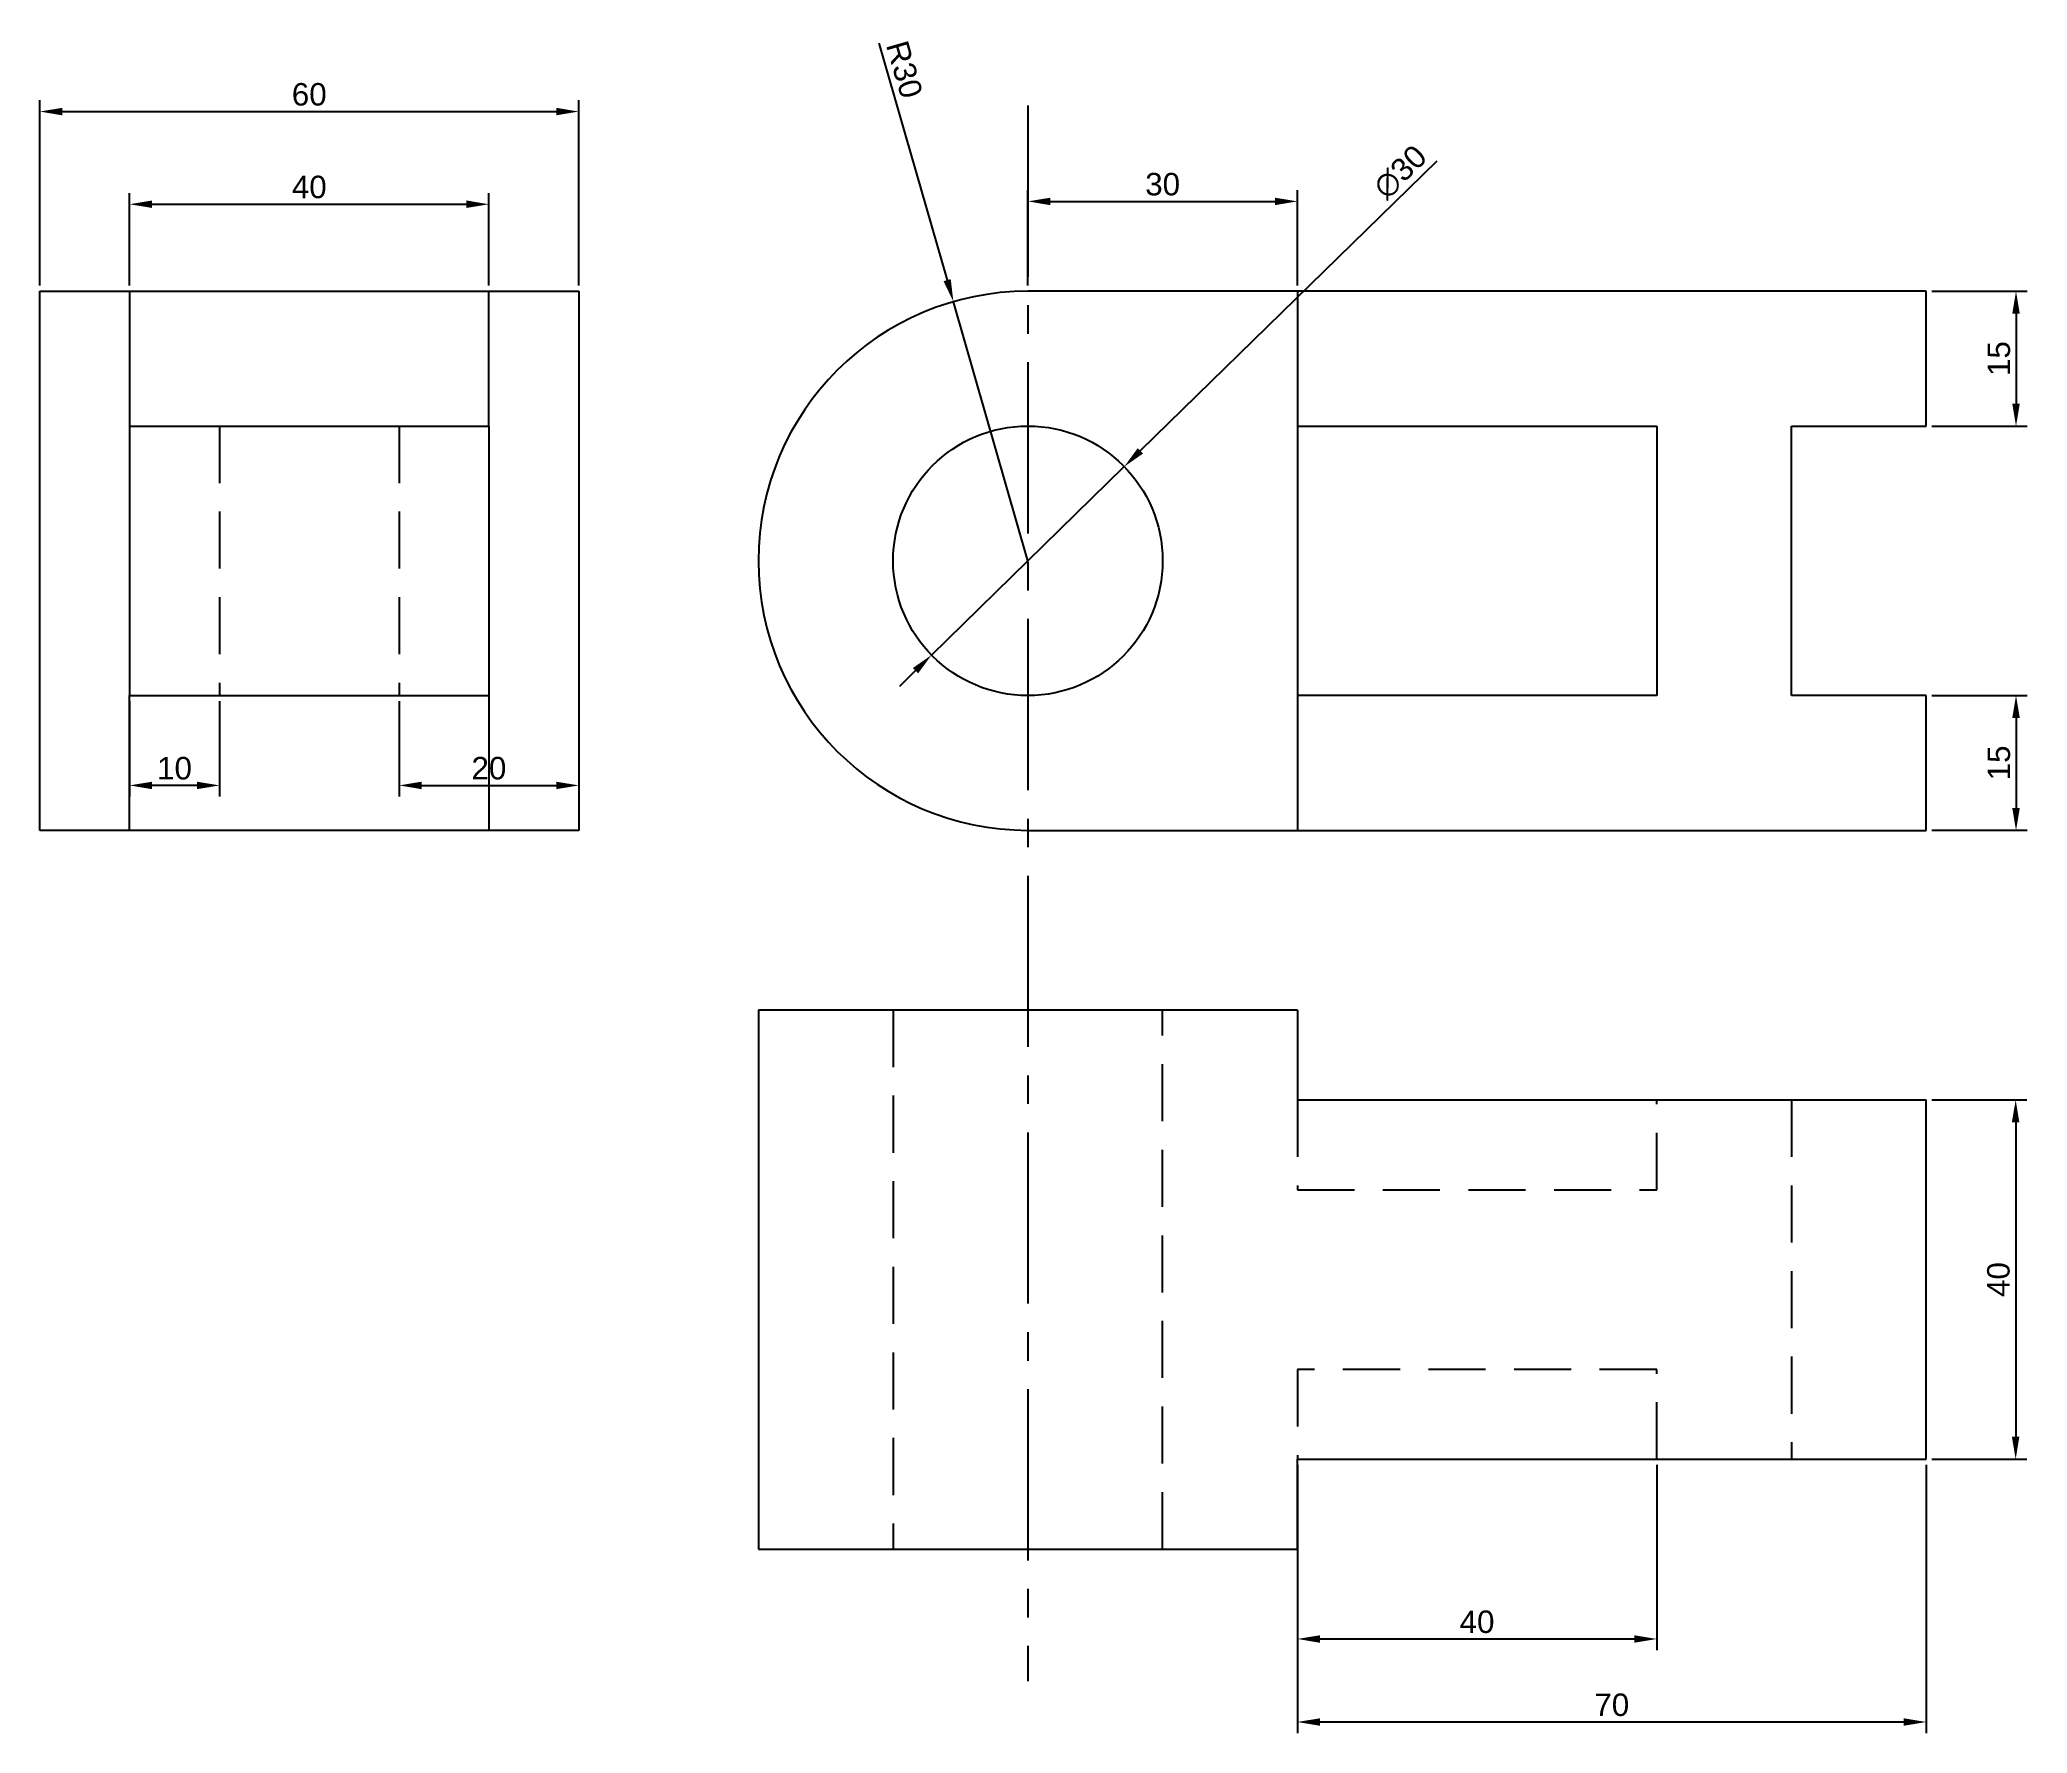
# Model space of a CAD drawing. Header units: millimetres. Extents: x 3390 to 3611, y 1399 to 1588.
import ezdxf

# ---------------------------------------------------------------- set-up
doc = ezdxf.new("R2010")
doc.units = ezdxf.units.MM
doc.linetypes.add('CENTER2', pattern=[28.575, 19.05, -3.175, 3.175, -3.175])
doc.linetypes.add('DASHED2', pattern=[9.525, 6.35, -3.175])
doc.styles.get("Standard").update_dxf_attribs({"font": 'arial.ttf'})
doc.dimstyles.new('ISO-25', dxfattribs={"dimtxt": 2.5, "dimasz": 2.5, "dimexe": 1.25, "dimexo": 0.625, "dimtad": 1, "dimtxsty": 'Standard', "dimcen": 2.5, "dimadec": 0, "dimazin": 0, "dimtfac": 1, "dimtmove": 0, "dimatfit": 3, "dimfxl": 1, "dimarcsym": 0})

# ---------------------------------------------------------------- blocks, each defined once
blk = doc.blocks.new('*D2')
at = {"color": 0, "lineweight": -2, "transparency": 16777216}
for p, q in [((3600.2, 1469.82), (3610.79, 1469.82)), ((3609.54, 1467.32), (3609.54, 1432.32)), ((3600.2, 1429.82), (3610.79, 1429.82))]:
    blk.add_line(p, q, dxfattribs=at)
at = {"color": 0, "transparency": 16777216}
for points in [[(3609.12, 1467.32), (3609.95, 1467.32), (3609.54, 1469.82)], [(3609.12, 1432.32), (3609.95, 1432.32), (3609.54, 1429.82)]]:
    blk.add_solid(points, dxfattribs=at)
at = {"layer": 'Defpoints', "color": 0, "transparency": 16777216}
for p in [(3599.58, 1469.82), (3599.58, 1429.82), (3609.54, 1429.82)]:
    blk.add_point(p, dxfattribs=at)
at = {"color": 0, "transparency": 16777216, "insert": (3607.63, 1449.82), "char_height": 2.5, "attachment_point": 5, "rotation": 90}
blk.add_mtext('40', dxfattribs=at)
blk = doc.blocks.new('*D3')
at = {"color": 0, "lineweight": -2, "transparency": 16777216}
for p, q in [((3600.2, 1559.82), (3610.83, 1559.82)), ((3609.58, 1557.32), (3609.58, 1547.32)), ((3600.2, 1544.82), (3610.83, 1544.82))]:
    blk.add_line(p, q, dxfattribs=at)
at = {"color": 0, "transparency": 16777216}
for points in [[(3609.16, 1557.32), (3610, 1557.32), (3609.58, 1559.82)], [(3609.16, 1547.32), (3610, 1547.32), (3609.58, 1544.82)]]:
    blk.add_solid(points, dxfattribs=at)
at = {"layer": 'Defpoints', "color": 0, "transparency": 16777216}
for p in [(3599.58, 1559.82), (3599.58, 1544.82), (3609.58, 1544.82)]:
    blk.add_point(p, dxfattribs=at)
at = {"color": 0, "transparency": 16777216, "insert": (3607.68, 1552.32), "char_height": 2.5, "attachment_point": 5, "rotation": 90}
blk.add_mtext('15', dxfattribs=at)
blk = doc.blocks.new('*D4')
at = {"color": 0, "lineweight": -2, "transparency": 16777216}
for p, q in [((3600.2, 1514.82), (3610.83, 1514.82)), ((3609.58, 1512.32), (3609.58, 1502.32)), ((3600.2, 1499.82), (3610.83, 1499.82))]:
    blk.add_line(p, q, dxfattribs=at)
at = {"color": 0, "transparency": 16777216}
for points in [[(3609.16, 1512.32), (3610, 1512.32), (3609.58, 1514.82)], [(3609.16, 1502.32), (3610, 1502.32), (3609.58, 1499.82)]]:
    blk.add_solid(points, dxfattribs=at)
at = {"layer": 'Defpoints', "color": 0, "transparency": 16777216}
for p in [(3599.58, 1514.82), (3599.58, 1499.82), (3609.58, 1499.82)]:
    blk.add_point(p, dxfattribs=at)
at = {"color": 0, "transparency": 16777216, "insert": (3607.68, 1507.32), "char_height": 2.5, "attachment_point": 5, "rotation": 90}
blk.add_mtext('15', dxfattribs=at)
blk = doc.blocks.new('*D5')
at = {"color": 0, "lineweight": -2, "transparency": 16777216}
for p, q in [((3529.58, 1429.19), (3529.58, 1408.57)), ((3569.58, 1429.19), (3569.58, 1408.57)), ((3532.08, 1409.82), (3567.08, 1409.82))]:
    blk.add_line(p, q, dxfattribs=at)
at = {"color": 0, "transparency": 16777216}
for points in [[(3532.08, 1410.23), (3532.08, 1409.4), (3529.58, 1409.82)], [(3567.08, 1410.23), (3567.08, 1409.4), (3569.58, 1409.82)]]:
    blk.add_solid(points, dxfattribs=at)
at = {"layer": 'Defpoints', "color": 0, "transparency": 16777216}
for p in [(3529.58, 1429.82), (3569.58, 1429.82), (3569.58, 1409.82)]:
    blk.add_point(p, dxfattribs=at)
at = {"color": 0, "transparency": 16777216, "insert": (3549.58, 1411.72), "char_height": 2.5, "attachment_point": 5}
blk.add_mtext('40', dxfattribs=at)
blk = doc.blocks.new('*D6')
at = {"color": 0, "lineweight": -2, "transparency": 16777216}
for p, q in [((3529.58, 1429.19), (3529.58, 1399.33)), ((3599.58, 1429.19), (3599.58, 1399.33)), ((3532.08, 1400.58), (3597.08, 1400.58))]:
    blk.add_line(p, q, dxfattribs=at)
at = {"color": 0, "transparency": 16777216}
for points in [[(3532.08, 1400.99), (3532.08, 1400.16), (3529.58, 1400.58)], [(3597.08, 1400.99), (3597.08, 1400.16), (3599.58, 1400.58)]]:
    blk.add_solid(points, dxfattribs=at)
at = {"layer": 'Defpoints', "color": 0, "transparency": 16777216}
for p in [(3529.58, 1429.82), (3599.58, 1429.82), (3599.58, 1400.58)]:
    blk.add_point(p, dxfattribs=at)
at = {"color": 0, "transparency": 16777216, "insert": (3564.58, 1402.48), "char_height": 2.5, "attachment_point": 5}
blk.add_mtext('70', dxfattribs=at)
blk = doc.blocks.new('*D7')
at = {"color": 0, "lineweight": -2, "transparency": 16777216}
for p, q in [((3499.58, 1560.44), (3499.58, 1571.07)), ((3529.58, 1560.44), (3529.58, 1571.07)), ((3502.08, 1569.82), (3527.08, 1569.82))]:
    blk.add_line(p, q, dxfattribs=at)
at = {"color": 0, "transparency": 16777216}
for points in [[(3502.08, 1570.23), (3502.08, 1569.4), (3499.58, 1569.82)], [(3527.08, 1570.23), (3527.08, 1569.4), (3529.58, 1569.82)]]:
    blk.add_solid(points, dxfattribs=at)
at = {"layer": 'Defpoints', "color": 0, "transparency": 16777216}
for p in [(3529.58, 1569.82), (3499.58, 1559.82), (3529.58, 1559.82)]:
    blk.add_point(p, dxfattribs=at)
at = {"color": 0, "transparency": 16777216, "insert": (3514.58, 1571.72), "char_height": 2.5, "attachment_point": 5}
blk.add_mtext('30', dxfattribs=at)
blk = doc.blocks.new('*D9')
at = {"color": 0, "lineweight": -2, "transparency": 16777216}
for p, q in [((3399.58, 1560.44), (3399.58, 1570.75)), ((3402.08, 1569.5), (3437.08, 1569.5)), ((3439.58, 1560.44), (3439.58, 1570.75))]:
    blk.add_line(p, q, dxfattribs=at)
at = {"color": 0, "transparency": 16777216}
for points in [[(3402.08, 1569.92), (3402.08, 1569.09), (3399.58, 1569.5)], [(3437.08, 1569.92), (3437.08, 1569.09), (3439.58, 1569.5)]]:
    blk.add_solid(points, dxfattribs=at)
at = {"layer": 'Defpoints', "color": 0, "transparency": 16777216}
for p in [(3439.58, 1569.5), (3399.58, 1559.82), (3439.58, 1559.82)]:
    blk.add_point(p, dxfattribs=at)
at = {"color": 0, "transparency": 16777216, "insert": (3419.58, 1571.41), "char_height": 2.5, "attachment_point": 5}
blk.add_mtext('40', dxfattribs=at)
blk = doc.blocks.new('*D10')
at = {"color": 0, "lineweight": -2, "transparency": 16777216}
for p, q in [((3389.58, 1560.44), (3389.58, 1581.07)), ((3392.08, 1579.82), (3447.08, 1579.82)), ((3449.58, 1560.44), (3449.58, 1581.07))]:
    blk.add_line(p, q, dxfattribs=at)
at = {"color": 0, "transparency": 16777216}
for points in [[(3392.08, 1580.23), (3392.08, 1579.4), (3389.58, 1579.82)], [(3447.08, 1580.23), (3447.08, 1579.4), (3449.58, 1579.82)]]:
    blk.add_solid(points, dxfattribs=at)
at = {"layer": 'Defpoints', "color": 0, "transparency": 16777216}
for p in [(3449.58, 1579.82), (3389.58, 1559.82), (3449.58, 1559.82)]:
    blk.add_point(p, dxfattribs=at)
at = {"color": 0, "transparency": 16777216, "insert": (3419.58, 1581.72), "char_height": 2.5, "attachment_point": 5}
blk.add_mtext('60', dxfattribs=at)
blk = doc.blocks.new('*D11')
at = {"color": 0, "lineweight": -2, "transparency": 16777216}
for p, q in [((3399.58, 1514.19), (3399.58, 1503.57)), ((3409.58, 1514.19), (3409.58, 1503.57)), ((3407.08, 1504.82), (3402.08, 1504.82))]:
    blk.add_line(p, q, dxfattribs=at)
at = {"color": 0, "transparency": 16777216}
for points in [[(3402.08, 1505.23), (3402.08, 1504.4), (3399.58, 1504.82)], [(3407.08, 1505.23), (3407.08, 1504.4), (3409.58, 1504.82)]]:
    blk.add_solid(points, dxfattribs=at)
at = {"layer": 'Defpoints', "color": 0, "transparency": 16777216}
for p in [(3399.58, 1514.82), (3409.58, 1514.82), (3399.58, 1504.82)]:
    blk.add_point(p, dxfattribs=at)
at = {"color": 0, "transparency": 16777216, "insert": (3404.58, 1506.72), "char_height": 2.5, "attachment_point": 5}
blk.add_mtext('10', dxfattribs=at)
blk = doc.blocks.new('*D12')
at = {"color": 0, "lineweight": -2, "transparency": 16777216}
for p, q in [((3429.58, 1514.19), (3429.58, 1503.57)), ((3449.58, 1514.19), (3449.58, 1503.57)), ((3432.08, 1504.82), (3447.08, 1504.82))]:
    blk.add_line(p, q, dxfattribs=at)
at = {"color": 0, "transparency": 16777216}
for points in [[(3432.08, 1505.23), (3432.08, 1504.4), (3429.58, 1504.82)], [(3447.08, 1505.23), (3447.08, 1504.4), (3449.58, 1504.82)]]:
    blk.add_solid(points, dxfattribs=at)
at = {"layer": 'Defpoints', "color": 0, "transparency": 16777216}
for p in [(3429.58, 1514.82), (3449.58, 1514.82), (3449.58, 1504.82)]:
    blk.add_point(p, dxfattribs=at)
at = {"color": 0, "transparency": 16777216, "insert": (3439.58, 1506.72), "char_height": 2.5, "attachment_point": 5}
blk.add_mtext('20', dxfattribs=at)
blk = doc.blocks.new('*D14')
at = {"color": 0, "lineweight": -2, "transparency": 16777216}
for p, q in [((3483, 1587.44), (3490.59, 1561.05)), ((3499.58, 1529.82), (3491.29, 1558.65))]:
    blk.add_line(p, q, dxfattribs=at)
at = {"color": 0, "transparency": 16777216}
blk.add_solid([(3490.99, 1561.17), (3490.19, 1560.94), (3491.29, 1558.65)], dxfattribs=at)
at = {"layer": 'Defpoints', "color": 0, "transparency": 16777216}
for p in [(3491.29, 1558.65), (3499.58, 1529.82)]:
    blk.add_point(p, dxfattribs=at)
at = {"color": 0, "transparency": 16777216, "insert": (3485.83, 1584.5), "char_height": 2.5, "attachment_point": 5, "rotation": 286.0487}
blk.add_mtext('R30', dxfattribs=at)
blk = doc.blocks.new('*D15')
at = {"color": 0, "lineweight": -2, "transparency": 16777216}
for p, q in [((3545.1, 1574.31), (3512.09, 1542.05)), ((3488.85, 1519.33), (3510.31, 1540.3)), ((3487.06, 1517.59), (3485.28, 1515.84))]:
    blk.add_line(p, q, dxfattribs=at)
at = {"color": 0, "transparency": 16777216}
for points in [[(3511.8, 1542.35), (3512.39, 1541.75), (3510.31, 1540.3)], [(3486.77, 1517.88), (3487.36, 1517.29), (3488.85, 1519.33)]]:
    blk.add_solid(points, dxfattribs=at)
at = {"layer": 'Defpoints', "color": 0, "transparency": 16777216}
for p in [(3510.31, 1540.3), (3488.85, 1519.33)]:
    blk.add_point(p, dxfattribs=at)
at = {"color": 0, "transparency": 16777216, "insert": (3541.03, 1573.08), "char_height": 2.5, "attachment_point": 5, "rotation": 44.3446}
blk.add_mtext('∅30', dxfattribs=at)

msp = doc.modelspace()

# ---------------------------------------------------------------- linework, layer by layer
at = {"linetype": 'CENTER2'}
msp.add_line((3499.579, 1580.491), (3499.579, 1405.138), dxfattribs=at)
for p, q in [((3389.579, 1499.818), (3389.579, 1559.818)), ((3389.579, 1559.818), (3449.579, 1559.818)), ((3399.579, 1559.818), (3399.579, 1544.818)), ((3439.579, 1544.818), (3439.579, 1559.818)), ((3449.579, 1559.818), (3449.579, 1499.818)), ((3599.579, 1559.818), (3499.579, 1559.818)), ((3529.579, 1559.818), (3529.579, 1499.818)), ((3599.579, 1544.818), (3599.579, 1559.818)), ((3399.579, 1544.818), (3439.579, 1544.818)), ((3399.579, 1544.818), (3399.579, 1514.818)), ((3439.579, 1544.818), (3439.579, 1514.818)), ((3529.579, 1544.818), (3569.579, 1544.818)), ((3569.579, 1544.818), (3569.579, 1514.818)), ((3584.579, 1514.818), (3584.579, 1544.818)), ((3584.579, 1544.818), (3599.579, 1544.818)), ((3399.579, 1499.818), (3399.579, 1514.818)), ((3399.579, 1514.818), (3439.579, 1514.818)), ((3439.579, 1514.818), (3439.579, 1499.818)), ((3569.579, 1514.818), (3529.579, 1514.818)), ((3599.579, 1514.818), (3584.579, 1514.818)), ((3599.579, 1499.818), (3599.579, 1514.818)), ((3449.579, 1499.818), (3389.579, 1499.818)), ((3499.579, 1499.818), (3599.579, 1499.818)), ((3529.579, 1479.818), (3469.579, 1479.818)), ((3469.579, 1479.818), (3469.579, 1419.818)), ((3529.579, 1479.818), (3529.579, 1469.818)), ((3529.579, 1469.818), (3599.579, 1469.818)), ((3599.579, 1429.818), (3599.579, 1469.818)), ((3529.579, 1419.818), (3529.579, 1429.818)), ((3529.579, 1429.818), (3599.579, 1429.818)), ((3469.579, 1419.818), (3529.579, 1419.818))]:
    msp.add_line(p, q)
at = {"linetype": 'DASHED2'}
for p, q in [((3409.579, 1544.818), (3409.579, 1514.818)), ((3429.579, 1544.818), (3429.579, 1514.818)), ((3484.579, 1479.818), (3484.579, 1419.818)), ((3514.579, 1419.818), (3514.579, 1479.818)), ((3529.579, 1469.818), (3529.579, 1459.818)), ((3569.579, 1459.818), (3569.579, 1469.818)), ((3584.579, 1469.818), (3584.579, 1429.818)), ((3529.579, 1459.818), (3569.579, 1459.818)), ((3569.579, 1439.818), (3529.579, 1439.818)), ((3529.579, 1439.818), (3529.579, 1429.818)), ((3569.579, 1429.818), (3569.579, 1439.818)), ((3484.579, 1419.818), (3514.579, 1419.818))]:
    msp.add_line(p, q, dxfattribs=at)
msp.add_circle((3499.579, 1529.818), 15)
msp.add_arc((3499.579, 1529.818), 30, 90, 270)

# ---------------------------------------------------------------- dimensions: what is measured, and where the dimension line sits
at = {"color": 40, "true_color": 0xf8d731}
dim = msp.add_radius_dim(center=(3499.579, 1529.818), mpoint=(3491.285, 1558.649), dimstyle='ISO-25', dxfattribs=at)
dim.commit()
dim.dimension.update_dxf_attribs({"geometry": '*D14', "text_midpoint": (3484.002, 1583.969), "dimtype": 164})
for base, p1, p2, picture, middle in [((3449.579, 1579.818), (3389.579, 1559.818), (3449.579, 1559.818), '*D10', (3419.579, 1581.719)), ((3529.579, 1569.818), (3499.579, 1559.818), (3529.579, 1559.818), '*D7', (3514.579, 1571.72)), ((3439.579, 1569.505), (3399.579, 1559.818), (3439.579, 1559.818), '*D9', (3419.579, 1571.406)), ((3399.579, 1504.818), (3409.579, 1514.818), (3399.579, 1514.818), '*D11', (3404.579, 1506.719)), ((3449.579, 1504.818), (3429.579, 1514.818), (3449.579, 1514.818), '*D12', (3439.579, 1506.719)), ((3569.579, 1409.818), (3529.579, 1429.818), (3569.579, 1429.818), '*D5', (3549.579, 1411.719)), ((3599.579, 1400.578), (3529.579, 1429.818), (3599.579, 1429.818), '*D6', (3564.579, 1402.479))]:
    dim = msp.add_linear_dim(base=base, p1=p1, p2=p2, dimstyle='ISO-25', dxfattribs=at)
    dim.commit()
    dim.dimension.update_dxf_attribs({"geometry": picture, "text_midpoint": middle})
dim = msp.add_diameter_dim_2p(p1=(3488.852, 1519.333), p2=(3510.306, 1540.302), dimstyle='ISO-25', dxfattribs=at)
dim.commit()
dim.dimension.update_dxf_attribs({"geometry": '*D15', "text_midpoint": (3542.404, 1571.674), "dimtype": 163})
for base, p1, p2, picture, middle in [((3609.579, 1544.818), (3599.579, 1559.818), (3599.579, 1544.818), '*D3', (3607.678, 1552.318)), ((3609.579, 1499.818), (3599.579, 1514.818), (3599.579, 1499.818), '*D4', (3607.678, 1507.318)), ((3609.536, 1429.818), (3599.579, 1469.818), (3599.579, 1429.818), '*D2', (3607.635, 1449.818))]:
    dim = msp.add_linear_dim(base=base, p1=p1, p2=p2, angle=90, dimstyle='ISO-25', dxfattribs=at)
    dim.commit()
    dim.dimension.update_dxf_attribs({"geometry": picture, "text_midpoint": middle})

doc.saveas('drawing.dxf')
